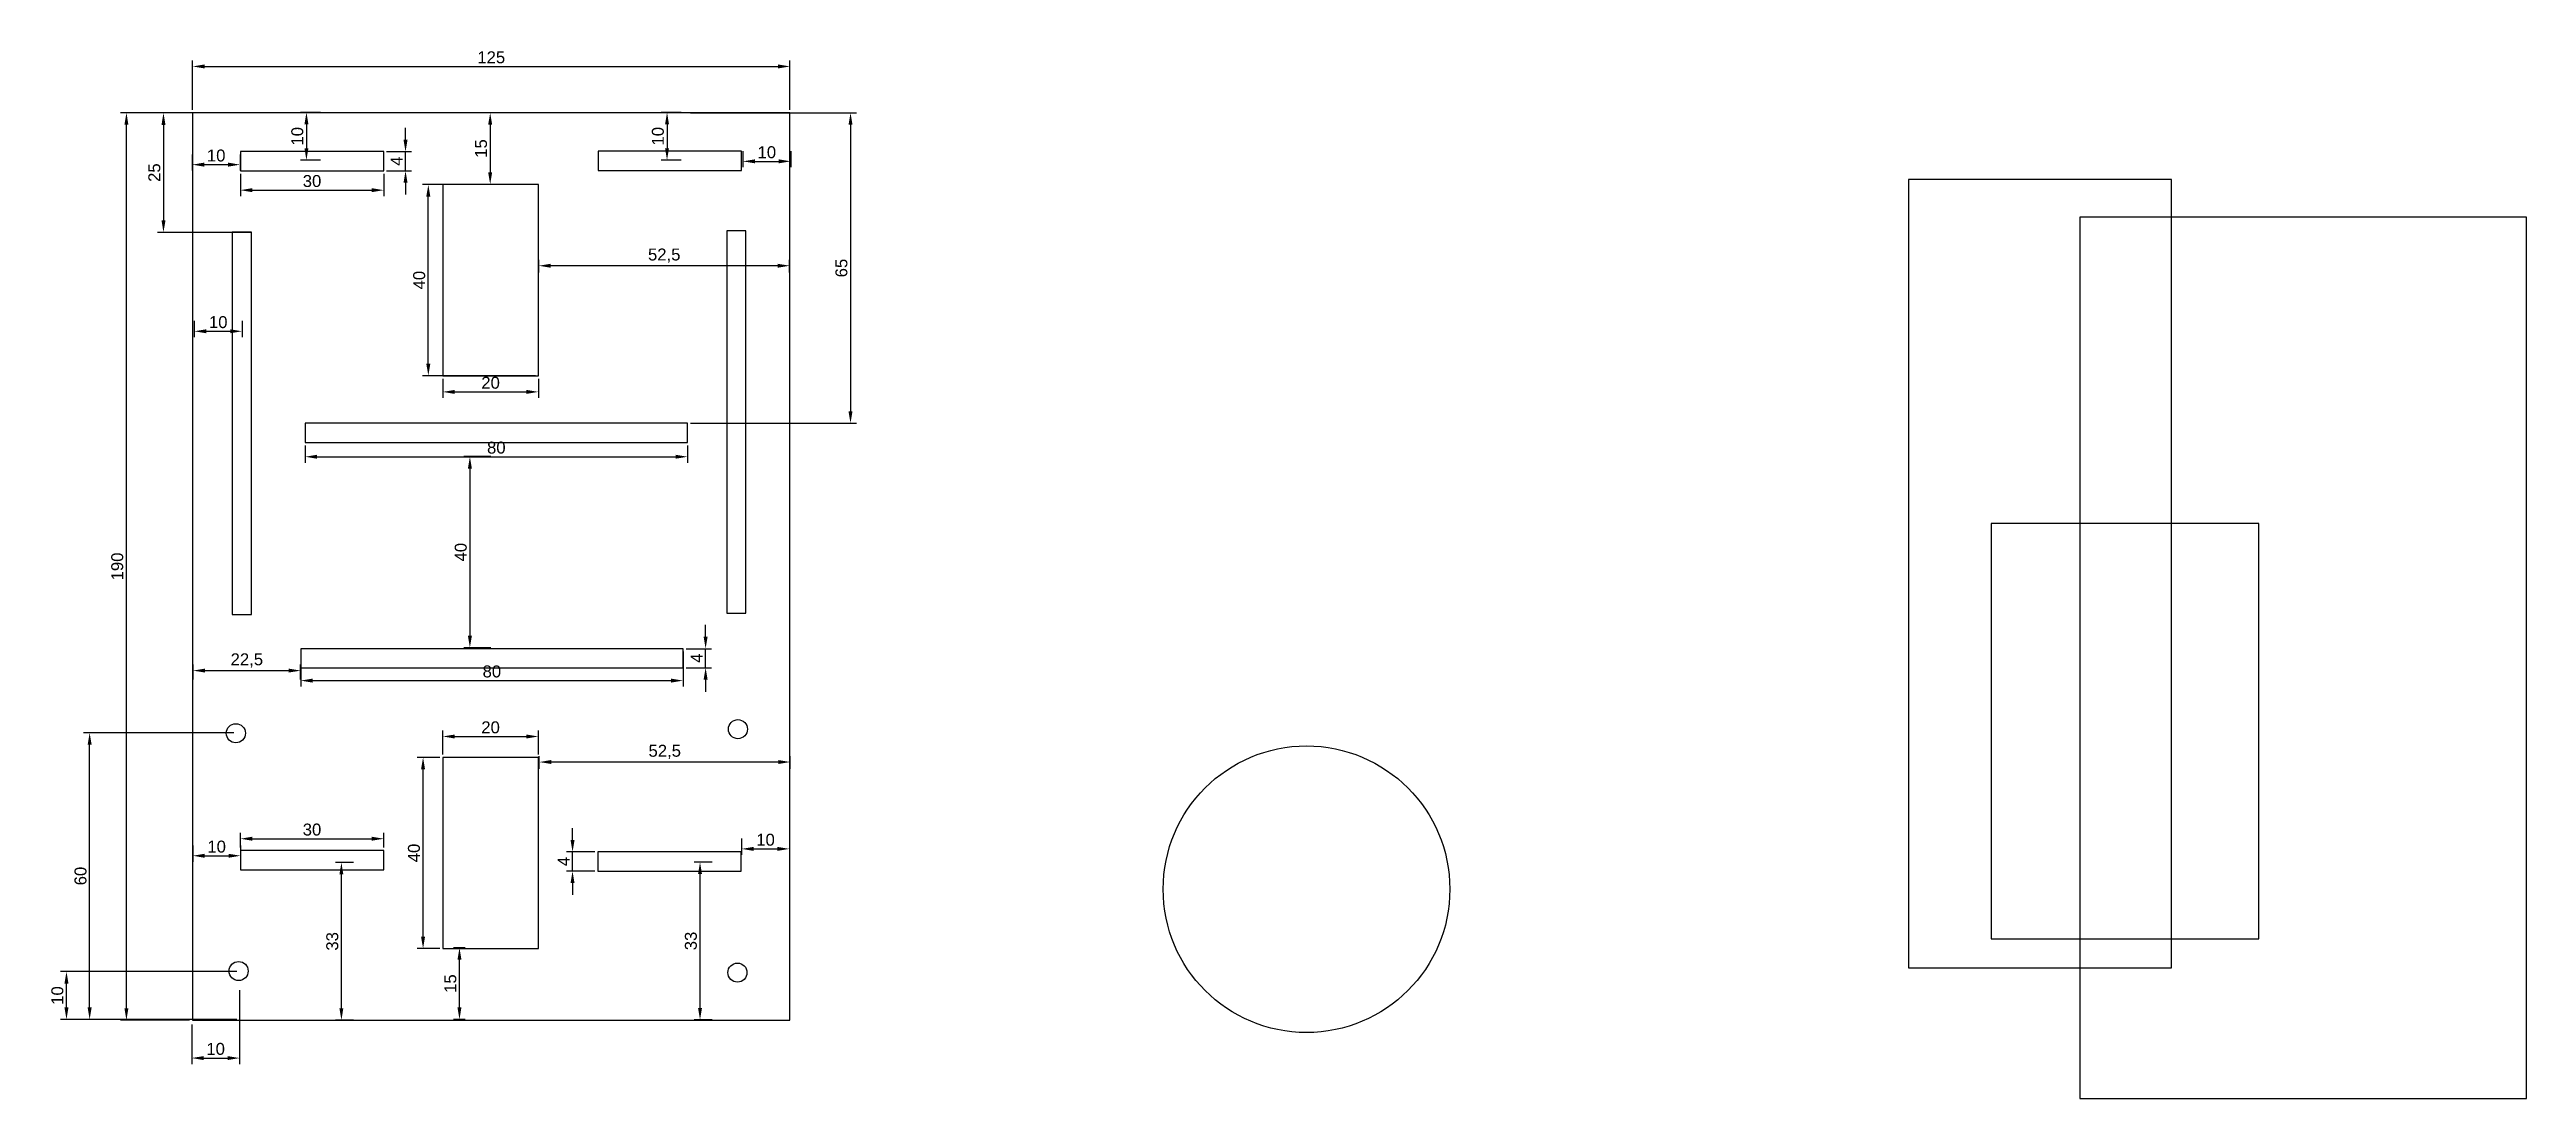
# Model space of a CAD drawing. Header units: millimetres. Extents: x -30 to 488, y -16 to 203.
import ezdxf

# ---------------------------------------------------------------- set-up
doc = ezdxf.new("R2010")
doc.units = ezdxf.units.MM
doc.styles.get("Standard").update_dxf_attribs({"font": 'arial.ttf'})
doc.dimstyles.new('ISO-25', dxfattribs={"dimtxt": 2.5, "dimasz": 2.5, "dimexe": 1.25, "dimexo": 0.625, "dimtad": 1, "dimtxsty": 'Standard', "dimcen": 2.5, "dimadec": 0, "dimazin": 0, "dimtfac": 1, "dimtmove": 0, "dimatfit": 3, "dimfxl": 1, "dimarcsym": 0})

# ---------------------------------------------------------------- blocks, each defined once
blk = doc.blocks.new('*D2')
at = {"color": 0, "lineweight": -2, "transparency": 16777216}
for p, q in [((0, 190.62), (0, 200.93)), ((2.5, 199.68), (122.5, 199.68)), ((125, 190.62), (125, 200.93))]:
    blk.add_line(p, q, dxfattribs=at)
at = {"color": 0, "transparency": 16777216}
for points in [[(2.5, 200.1), (2.5, 199.26), (0, 199.68)], [(122.5, 200.1), (122.5, 199.26), (125, 199.68)]]:
    blk.add_solid(points, dxfattribs=at)
at = {"layer": 'Defpoints', "color": 0, "transparency": 16777216}
for p in [(125, 199.68), (0, 190), (125, 190)]:
    blk.add_point(p, dxfattribs=at)
at = {"color": 0, "transparency": 16777216, "insert": (62.5, 201.58), "char_height": 2.5, "attachment_point": 5}
blk.add_mtext('125', dxfattribs=at)
blk = doc.blocks.new('*D3')
at = {"color": 0, "lineweight": -2, "transparency": 16777216}
for p, q in [((-0.62, 190), (-15.1, 190)), ((-13.85, 2.5), (-13.85, 187.5)), ((-0.62, 0), (-15.1, 0))]:
    blk.add_line(p, q, dxfattribs=at)
at = {"color": 0, "transparency": 16777216}
for points in [[(-14.27, 187.5), (-13.44, 187.5), (-13.85, 190)], [(-14.27, 2.5), (-13.44, 2.5), (-13.85, 0)]]:
    blk.add_solid(points, dxfattribs=at)
at = {"layer": 'Defpoints', "color": 0, "transparency": 16777216}
for p in [(-13.85, 190), (0, 190), (0, 0)]:
    blk.add_point(p, dxfattribs=at)
at = {"color": 0, "transparency": 16777216, "insert": (-15.76, 95), "char_height": 2.5, "attachment_point": 5, "rotation": 90}
blk.add_mtext('190', dxfattribs=at)
blk = doc.blocks.new('*D7')
at = {"color": 0, "lineweight": -2, "transparency": 16777216}
for p, q in [((26.78, 190.06), (22.57, 190.06)), ((23.82, 187.56), (23.82, 182.56)), ((26.78, 180.06), (22.57, 180.06))]:
    blk.add_line(p, q, dxfattribs=at)
at = {"color": 0, "transparency": 16777216}
for points in [[(23.41, 187.56), (24.24, 187.56), (23.82, 190.06)], [(23.41, 182.56), (24.24, 182.56), (23.82, 180.06)]]:
    blk.add_solid(points, dxfattribs=at)
at = {"layer": 'Defpoints', "color": 0, "transparency": 16777216}
for p in [(27.41, 190.06), (23.82, 180.06), (27.41, 180.06)]:
    blk.add_point(p, dxfattribs=at)
at = {"color": 0, "transparency": 16777216, "insert": (21.92, 185.06), "char_height": 2.5, "attachment_point": 5, "rotation": 90}
blk.add_mtext('10', dxfattribs=at)
blk = doc.blocks.new('*D9')
at = {"color": 0, "lineweight": -2, "transparency": 16777216}
for p, q in [((-0.07, 181.28), (-0.07, 177.87)), ((2.43, 179.12), (7.43, 179.12)), ((9.93, 181.28), (9.93, 177.87))]:
    blk.add_line(p, q, dxfattribs=at)
at = {"color": 0, "transparency": 16777216}
for points in [[(2.43, 179.54), (2.43, 178.7), (-0.07, 179.12)], [(7.43, 179.54), (7.43, 178.7), (9.93, 179.12)]]:
    blk.add_solid(points, dxfattribs=at)
at = {"layer": 'Defpoints', "color": 0, "transparency": 16777216}
for p in [(-0.07, 181.9), (9.93, 181.9), (9.93, 179.12)]:
    blk.add_point(p, dxfattribs=at)
at = {"color": 0, "transparency": 16777216, "insert": (4.93, 181.02), "char_height": 2.5, "attachment_point": 5}
blk.add_mtext('10', dxfattribs=at)
blk = doc.blocks.new('*D12')
at = {"color": 0, "lineweight": -2, "transparency": 16777216}
for p, q in [((9.99, 177.22), (9.99, 172.53)), ((39.99, 177.22), (39.99, 172.53)), ((12.49, 173.78), (37.49, 173.78))]:
    blk.add_line(p, q, dxfattribs=at)
at = {"color": 0, "transparency": 16777216}
for points in [[(12.49, 174.19), (12.49, 173.36), (9.99, 173.78)], [(37.49, 174.19), (37.49, 173.36), (39.99, 173.78)]]:
    blk.add_solid(points, dxfattribs=at)
at = {"layer": 'Defpoints', "color": 0, "transparency": 16777216}
for p in [(9.99, 177.84), (39.99, 177.84), (39.99, 173.78)]:
    blk.add_point(p, dxfattribs=at)
at = {"color": 0, "transparency": 16777216, "insert": (24.99, 175.68), "char_height": 2.5, "attachment_point": 5}
blk.add_mtext('30', dxfattribs=at)
blk = doc.blocks.new('*D14')
at = {"color": 0, "lineweight": -2, "transparency": 16777216}
for p, q in [((33.66, 33.02), (29.89, 33.02)), ((31.14, 2.52), (31.14, 30.52)), ((33.66, 0.02), (29.89, 0.02))]:
    blk.add_line(p, q, dxfattribs=at)
at = {"color": 0, "transparency": 16777216}
for points in [[(30.72, 30.52), (31.55, 30.52), (31.14, 33.02)], [(30.72, 2.52), (31.55, 2.52), (31.14, 0.02)]]:
    blk.add_solid(points, dxfattribs=at)
at = {"layer": 'Defpoints', "color": 0, "transparency": 16777216}
for p in [(31.14, 33.02), (34.29, 33.02), (34.29, 0.02)]:
    blk.add_point(p, dxfattribs=at)
at = {"color": 0, "transparency": 16777216, "insert": (29.24, 16.52), "char_height": 2.5, "attachment_point": 5, "rotation": 90}
blk.add_mtext('33', dxfattribs=at)
blk = doc.blocks.new('*D16')
at = {"color": 0, "lineweight": -2, "transparency": 16777216}
for p, q in [((0.03, 36.6), (0.03, 33.19)), ((10.03, 36.6), (10.03, 33.19)), ((2.53, 34.44), (7.53, 34.44))]:
    blk.add_line(p, q, dxfattribs=at)
at = {"color": 0, "transparency": 16777216}
for points in [[(2.53, 34.85), (2.53, 34.02), (0.03, 34.44)], [(7.53, 34.85), (7.53, 34.02), (10.03, 34.44)]]:
    blk.add_solid(points, dxfattribs=at)
at = {"layer": 'Defpoints', "color": 0, "transparency": 16777216}
for p in [(0.03, 37.22), (10.03, 37.22), (10.03, 34.44)]:
    blk.add_point(p, dxfattribs=at)
at = {"color": 0, "transparency": 16777216, "insert": (5.03, 36.34), "char_height": 2.5, "attachment_point": 5}
blk.add_mtext('10', dxfattribs=at)
blk = doc.blocks.new('*D18')
at = {"color": 0, "lineweight": -2, "transparency": 16777216}
for p, q in [((115.17, 181.97), (115.17, 178.56)), ((125.17, 181.97), (125.17, 178.56)), ((117.67, 179.81), (122.67, 179.81))]:
    blk.add_line(p, q, dxfattribs=at)
at = {"color": 0, "transparency": 16777216}
for points in [[(117.67, 180.23), (117.67, 179.4), (115.17, 179.81)], [(122.67, 180.23), (122.67, 179.4), (125.17, 179.81)]]:
    blk.add_solid(points, dxfattribs=at)
at = {"layer": 'Defpoints', "color": 0, "transparency": 16777216}
for p in [(115.17, 182.6), (125.17, 182.6), (125.17, 179.81)]:
    blk.add_point(p, dxfattribs=at)
at = {"color": 0, "transparency": 16777216, "insert": (120.17, 181.71), "char_height": 2.5, "attachment_point": 5}
blk.add_mtext('10', dxfattribs=at)
blk = doc.blocks.new('*D20')
at = {"color": 0, "lineweight": -2, "transparency": 16777216}
for p, q in [((102.24, 190.07), (98.04, 190.07)), ((99.29, 187.57), (99.29, 182.57)), ((102.24, 180.07), (98.04, 180.07))]:
    blk.add_line(p, q, dxfattribs=at)
at = {"color": 0, "transparency": 16777216}
for points in [[(98.87, 187.57), (99.7, 187.57), (99.29, 190.07)], [(98.87, 182.57), (99.7, 182.57), (99.29, 180.07)]]:
    blk.add_solid(points, dxfattribs=at)
at = {"layer": 'Defpoints', "color": 0, "transparency": 16777216}
for p in [(102.87, 190.07), (99.29, 180.07), (102.87, 180.07)]:
    blk.add_point(p, dxfattribs=at)
at = {"color": 0, "transparency": 16777216, "insert": (97.38, 185.07), "char_height": 2.5, "attachment_point": 5, "rotation": 90}
blk.add_mtext('10', dxfattribs=at)
blk = doc.blocks.new('*D22')
at = {"color": 0, "lineweight": -2, "transparency": 16777216}
for p, q in [((114.9, 38.04), (114.9, 34.63)), ((124.9, 38.04), (124.9, 34.63)), ((117.4, 35.88), (122.4, 35.88))]:
    blk.add_line(p, q, dxfattribs=at)
at = {"color": 0, "transparency": 16777216}
for points in [[(117.4, 36.29), (117.4, 35.46), (114.9, 35.88)], [(122.4, 36.29), (122.4, 35.46), (124.9, 35.88)]]:
    blk.add_solid(points, dxfattribs=at)
at = {"layer": 'Defpoints', "color": 0, "transparency": 16777216}
for p in [(114.9, 38.66), (124.9, 38.66), (124.9, 35.88)]:
    blk.add_point(p, dxfattribs=at)
at = {"color": 0, "transparency": 16777216, "insert": (119.9, 37.78), "char_height": 2.5, "attachment_point": 5}
blk.add_mtext('10', dxfattribs=at)
blk = doc.blocks.new('*D24')
at = {"color": 0, "lineweight": -2, "transparency": 16777216}
for p, q in [((108.72, 33.1), (104.94, 33.1)), ((106.19, 2.6), (106.19, 30.6)), ((108.72, 0.1), (104.94, 0.1))]:
    blk.add_line(p, q, dxfattribs=at)
at = {"color": 0, "transparency": 16777216}
for points in [[(105.78, 30.6), (106.61, 30.6), (106.19, 33.1)], [(105.78, 2.6), (106.61, 2.6), (106.19, 0.1)]]:
    blk.add_solid(points, dxfattribs=at)
at = {"layer": 'Defpoints', "color": 0, "transparency": 16777216}
for p in [(106.19, 33.1), (109.34, 33.1), (109.34, 0.1)]:
    blk.add_point(p, dxfattribs=at)
at = {"color": 0, "transparency": 16777216, "insert": (104.29, 16.6), "char_height": 2.5, "attachment_point": 5, "rotation": 90}
blk.add_mtext('33', dxfattribs=at)
blk = doc.blocks.new('*D25')
at = {"color": 0, "lineweight": -2, "transparency": 16777216}
for p, q in [((79.51, 37.73), (79.51, 40.23)), ((84.16, 35.23), (78.26, 35.23)), ((84.16, 31.23), (78.26, 31.23)), ((79.51, 31.23), (79.51, 35.23)), ((79.51, 28.73), (79.51, 26.23))]:
    blk.add_line(p, q, dxfattribs=at)
at = {"color": 0, "transparency": 16777216}
for points in [[(79.1, 37.73), (79.93, 37.73), (79.51, 35.23)], [(79.1, 28.73), (79.93, 28.73), (79.51, 31.23)]]:
    blk.add_solid(points, dxfattribs=at)
at = {"layer": 'Defpoints', "color": 0, "transparency": 16777216}
for p in [(79.51, 35.23), (84.79, 35.23), (84.79, 31.23)]:
    blk.add_point(p, dxfattribs=at)
at = {"color": 0, "transparency": 16777216, "insert": (77.64, 33.23), "char_height": 2.5, "attachment_point": 5, "rotation": 90}
blk.add_mtext('4', dxfattribs=at)
blk = doc.blocks.new('*D26')
at = {"color": 0, "lineweight": -2, "transparency": 16777216}
for p, q in [((44.56, 184.34), (44.56, 186.84)), ((40.61, 181.84), (45.81, 181.84)), ((44.56, 177.84), (44.56, 181.84)), ((40.61, 177.84), (45.81, 177.84)), ((44.56, 175.34), (44.56, 172.84))]:
    blk.add_line(p, q, dxfattribs=at)
at = {"color": 0, "transparency": 16777216}
for points in [[(44.14, 184.34), (44.98, 184.34), (44.56, 181.84)], [(44.14, 175.34), (44.98, 175.34), (44.56, 177.84)]]:
    blk.add_solid(points, dxfattribs=at)
at = {"layer": 'Defpoints', "color": 0, "transparency": 16777216}
for p in [(39.99, 181.84), (44.56, 181.84), (39.99, 177.84)]:
    blk.add_point(p, dxfattribs=at)
at = {"color": 0, "transparency": 16777216, "insert": (42.68, 179.84), "char_height": 2.5, "attachment_point": 5, "rotation": 90}
blk.add_mtext('4', dxfattribs=at)
blk = doc.blocks.new('*D27')
at = {"color": 0, "lineweight": -2, "transparency": 16777216}
for p, q in [((71.73, 174.94), (48.08, 174.94)), ((49.33, 137.44), (49.33, 172.44)), ((71.73, 134.94), (48.08, 134.94))]:
    blk.add_line(p, q, dxfattribs=at)
at = {"color": 0, "transparency": 16777216}
for points in [[(48.91, 172.44), (49.75, 172.44), (49.33, 174.94)], [(48.91, 137.44), (49.75, 137.44), (49.33, 134.94)]]:
    blk.add_solid(points, dxfattribs=at)
at = {"layer": 'Defpoints', "color": 0, "transparency": 16777216}
for p in [(49.33, 174.94), (72.36, 174.94), (72.36, 134.94)]:
    blk.add_point(p, dxfattribs=at)
at = {"color": 0, "transparency": 16777216, "insert": (47.43, 154.94), "char_height": 2.5, "attachment_point": 5, "rotation": 90}
blk.add_mtext('40', dxfattribs=at)
blk = doc.blocks.new('*D28')
at = {"color": 0, "lineweight": -2, "transparency": 16777216}
for p, q in [((52.36, 134.31), (52.36, 130.3)), ((54.86, 131.55), (69.86, 131.55)), ((72.36, 134.31), (72.36, 130.3))]:
    blk.add_line(p, q, dxfattribs=at)
at = {"color": 0, "transparency": 16777216}
for points in [[(54.86, 131.96), (54.86, 131.13), (52.36, 131.55)], [(69.86, 131.96), (69.86, 131.13), (72.36, 131.55)]]:
    blk.add_solid(points, dxfattribs=at)
at = {"layer": 'Defpoints', "color": 0, "transparency": 16777216}
for p in [(52.36, 134.94), (72.36, 134.94), (72.36, 131.55)]:
    blk.add_point(p, dxfattribs=at)
at = {"color": 0, "transparency": 16777216, "insert": (62.36, 133.45), "char_height": 2.5, "attachment_point": 5}
blk.add_mtext('20', dxfattribs=at)
blk = doc.blocks.new('*D29')
at = {"color": 0, "lineweight": -2, "transparency": 16777216}
for p, q in [((63.23, 190), (61.03, 190)), ((62.28, 187.5), (62.28, 177.5)), ((63.23, 175), (61.03, 175))]:
    blk.add_line(p, q, dxfattribs=at)
at = {"color": 0, "transparency": 16777216}
for points in [[(61.86, 187.5), (62.69, 187.5), (62.28, 190)], [(61.86, 177.5), (62.69, 177.5), (62.28, 175)]]:
    blk.add_solid(points, dxfattribs=at)
at = {"layer": 'Defpoints', "color": 0, "transparency": 16777216}
for p in [(63.86, 190), (62.28, 175), (63.86, 175)]:
    blk.add_point(p, dxfattribs=at)
at = {"color": 0, "transparency": 16777216, "insert": (60.37, 182.5), "char_height": 2.5, "attachment_point": 5, "rotation": 90}
blk.add_mtext('15', dxfattribs=at)
blk = doc.blocks.new('*D30')
at = {"color": 0, "lineweight": -2, "transparency": 16777216}
for p, q in [((52.36, 55.65), (52.36, 60.66)), ((54.86, 59.41), (69.86, 59.41)), ((72.36, 55.65), (72.36, 60.66))]:
    blk.add_line(p, q, dxfattribs=at)
at = {"color": 0, "transparency": 16777216}
for points in [[(54.86, 59.82), (54.86, 58.99), (52.36, 59.41)], [(69.86, 59.82), (69.86, 58.99), (72.36, 59.41)]]:
    blk.add_solid(points, dxfattribs=at)
at = {"layer": 'Defpoints', "color": 0, "transparency": 16777216}
for p in [(72.36, 59.41), (52.36, 55.02), (72.36, 55.02)]:
    blk.add_point(p, dxfattribs=at)
at = {"color": 0, "transparency": 16777216, "insert": (62.36, 61.31), "char_height": 2.5, "attachment_point": 5}
blk.add_mtext('20', dxfattribs=at)
blk = doc.blocks.new('*D31')
at = {"color": 0, "lineweight": -2, "transparency": 16777216}
for p, q in [((51.73, 55.02), (46.98, 55.02)), ((48.23, 17.52), (48.23, 52.52)), ((51.73, 15.02), (46.98, 15.02))]:
    blk.add_line(p, q, dxfattribs=at)
at = {"color": 0, "transparency": 16777216}
for points in [[(47.81, 52.52), (48.65, 52.52), (48.23, 55.02)], [(47.81, 17.52), (48.65, 17.52), (48.23, 15.02)]]:
    blk.add_solid(points, dxfattribs=at)
at = {"layer": 'Defpoints', "color": 0, "transparency": 16777216}
for p in [(48.23, 55.02), (52.36, 55.02), (52.36, 15.02)]:
    blk.add_point(p, dxfattribs=at)
at = {"color": 0, "transparency": 16777216, "insert": (46.33, 35.02), "char_height": 2.5, "attachment_point": 5, "rotation": 90}
blk.add_mtext('40', dxfattribs=at)
blk = doc.blocks.new('*D32')
at = {"color": 0, "lineweight": -2, "transparency": 16777216}
for p, q in [((57.04, 15.18), (54.6, 15.18)), ((55.85, 2.68), (55.85, 12.68)), ((57.04, 0.18), (54.6, 0.18))]:
    blk.add_line(p, q, dxfattribs=at)
at = {"color": 0, "transparency": 16777216}
for points in [[(55.43, 12.68), (56.26, 12.68), (55.85, 15.18)], [(55.43, 2.68), (56.26, 2.68), (55.85, 0.18)]]:
    blk.add_solid(points, dxfattribs=at)
at = {"layer": 'Defpoints', "color": 0, "transparency": 16777216}
for p in [(55.85, 15.18), (57.66, 15.18), (57.66, 0.18)]:
    blk.add_point(p, dxfattribs=at)
at = {"color": 0, "transparency": 16777216, "insert": (53.95, 7.68), "char_height": 2.5, "attachment_point": 5, "rotation": 90}
blk.add_mtext('15', dxfattribs=at)
blk = doc.blocks.new('*D36')
at = {"color": 0, "lineweight": -2, "transparency": 16777216}
for p, q in [((72.56, 52.64), (72.56, 55.31)), ((122.56, 54.06), (75.06, 54.06)), ((125.06, 52.64), (125.06, 55.31))]:
    blk.add_line(p, q, dxfattribs=at)
at = {"color": 0, "transparency": 16777216}
for points in [[(75.06, 54.48), (75.06, 53.65), (72.56, 54.06)], [(122.56, 54.48), (122.56, 53.65), (125.06, 54.06)]]:
    blk.add_solid(points, dxfattribs=at)
at = {"layer": 'Defpoints', "color": 0, "transparency": 16777216}
for p in [(72.56, 54.06), (72.56, 52.01), (125.06, 52.01)]:
    blk.add_point(p, dxfattribs=at)
at = {"color": 0, "transparency": 16777216, "insert": (98.81, 56.19), "char_height": 2.5, "attachment_point": 5}
blk.add_mtext('52,5', dxfattribs=at)
blk = doc.blocks.new('*D38')
at = {"color": 0, "lineweight": -2, "transparency": 16777216}
for p, q in [((72.45, 156.53), (72.45, 159.21)), ((122.45, 157.96), (74.95, 157.96)), ((124.95, 156.53), (124.95, 159.21))]:
    blk.add_line(p, q, dxfattribs=at)
at = {"color": 0, "transparency": 16777216}
for points in [[(74.95, 158.37), (74.95, 157.54), (72.45, 157.96)], [(122.45, 158.37), (122.45, 157.54), (124.95, 157.96)]]:
    blk.add_solid(points, dxfattribs=at)
at = {"layer": 'Defpoints', "color": 0, "transparency": 16777216}
for p in [(72.45, 157.96), (72.45, 155.9), (124.95, 155.9)]:
    blk.add_point(p, dxfattribs=at)
at = {"color": 0, "transparency": 16777216, "insert": (98.7, 160.08), "char_height": 2.5, "attachment_point": 5}
blk.add_mtext('52,5', dxfattribs=at)
blk = doc.blocks.new('*D41')
at = {"color": 0, "lineweight": -2, "transparency": 16777216}
for p, q in [((0.1, 71.36), (0.1, 74.45)), ((2.6, 73.2), (20.1, 73.2)), ((22.6, 71.36), (22.6, 74.45))]:
    blk.add_line(p, q, dxfattribs=at)
at = {"color": 0, "transparency": 16777216}
for points in [[(2.6, 73.62), (2.6, 72.79), (0.1, 73.2)], [(20.1, 73.62), (20.1, 72.79), (22.6, 73.2)]]:
    blk.add_solid(points, dxfattribs=at)
at = {"layer": 'Defpoints', "color": 0, "transparency": 16777216}
for p in [(22.6, 73.2), (0.1, 70.74), (22.6, 70.74)]:
    blk.add_point(p, dxfattribs=at)
at = {"color": 0, "transparency": 16777216, "insert": (11.35, 75.33), "char_height": 2.5, "attachment_point": 5}
blk.add_mtext('22,5', dxfattribs=at)
blk = doc.blocks.new('*D42')
at = {"color": 0, "lineweight": -2, "transparency": 16777216}
for p, q in [((22.63, 77.17), (22.63, 69.86)), ((102.63, 77.17), (102.63, 69.86)), ((25.13, 71.11), (100.13, 71.11))]:
    blk.add_line(p, q, dxfattribs=at)
at = {"color": 0, "transparency": 16777216}
for points in [[(25.13, 71.52), (25.13, 70.69), (22.63, 71.11)], [(100.13, 71.52), (100.13, 70.69), (102.63, 71.11)]]:
    blk.add_solid(points, dxfattribs=at)
at = {"layer": 'Defpoints', "color": 0, "transparency": 16777216}
for p in [(22.63, 77.79), (102.63, 77.79), (102.63, 71.11)]:
    blk.add_point(p, dxfattribs=at)
at = {"color": 0, "transparency": 16777216, "insert": (62.63, 73.01), "char_height": 2.5, "attachment_point": 5}
blk.add_mtext('80', dxfattribs=at)
blk = doc.blocks.new('*D43')
at = {"color": 0, "lineweight": -2, "transparency": 16777216}
for p, q in [((103.26, 77.79), (108.61, 77.79)), ((107.36, 80.29), (107.36, 82.79)), ((107.36, 73.79), (107.36, 77.79)), ((103.26, 73.79), (108.61, 73.79)), ((107.36, 71.29), (107.36, 68.79))]:
    blk.add_line(p, q, dxfattribs=at)
at = {"color": 0, "transparency": 16777216}
for points in [[(106.94, 80.29), (107.78, 80.29), (107.36, 77.79)], [(106.94, 71.29), (107.78, 71.29), (107.36, 73.79)]]:
    blk.add_solid(points, dxfattribs=at)
at = {"layer": 'Defpoints', "color": 0, "transparency": 16777216}
for p in [(102.63, 77.79), (107.36, 77.79), (102.63, 73.79)]:
    blk.add_point(p, dxfattribs=at)
at = {"color": 0, "transparency": 16777216, "insert": (105.49, 75.79), "char_height": 2.5, "attachment_point": 5, "rotation": 90}
blk.add_mtext('4', dxfattribs=at)
blk = doc.blocks.new('*D46')
at = {"color": 0, "lineweight": -2, "transparency": 16777216}
for p, q in [((0.36, 146.4), (0.36, 142.99)), ((10.36, 146.4), (10.36, 142.99)), ((2.86, 144.24), (7.86, 144.24))]:
    blk.add_line(p, q, dxfattribs=at)
at = {"color": 0, "transparency": 16777216}
for points in [[(2.86, 144.65), (2.86, 143.82), (0.36, 144.24)], [(7.86, 144.65), (7.86, 143.82), (10.36, 144.24)]]:
    blk.add_solid(points, dxfattribs=at)
at = {"layer": 'Defpoints', "color": 0, "transparency": 16777216}
for p in [(0.36, 147.02), (10.36, 147.02), (10.36, 144.24)]:
    blk.add_point(p, dxfattribs=at)
at = {"color": 0, "transparency": 16777216, "insert": (5.36, 146.14), "char_height": 2.5, "attachment_point": 5}
blk.add_mtext('10', dxfattribs=at)
blk = doc.blocks.new('*D48')
at = {"color": 0, "lineweight": -2, "transparency": 16777216}
for p, q in [((12.25, 189.95), (-7.35, 189.95)), ((-6.1, 187.45), (-6.1, 167.45)), ((12.25, 164.95), (-7.35, 164.95))]:
    blk.add_line(p, q, dxfattribs=at)
at = {"color": 0, "transparency": 16777216}
for points in [[(-6.51, 187.45), (-5.68, 187.45), (-6.1, 189.95)], [(-6.51, 167.45), (-5.68, 167.45), (-6.1, 164.95)]]:
    blk.add_solid(points, dxfattribs=at)
at = {"layer": 'Defpoints', "color": 0, "transparency": 16777216}
for p in [(12.87, 189.95), (-6.1, 164.95), (12.87, 164.95)]:
    blk.add_point(p, dxfattribs=at)
at = {"color": 0, "transparency": 16777216, "insert": (-8, 177.45), "char_height": 2.5, "attachment_point": 5, "rotation": 90}
blk.add_mtext('25', dxfattribs=at)
blk = doc.blocks.new('*D51')
at = {"color": 0, "lineweight": -2, "transparency": 16777216}
for p, q in [((23.56, 120.35), (23.56, 116.72)), ((103.56, 120.35), (103.56, 116.72)), ((26.06, 117.97), (101.06, 117.97))]:
    blk.add_line(p, q, dxfattribs=at)
at = {"color": 0, "transparency": 16777216}
for points in [[(26.06, 118.39), (26.06, 117.56), (23.56, 117.97)], [(101.06, 118.39), (101.06, 117.56), (103.56, 117.97)]]:
    blk.add_solid(points, dxfattribs=at)
at = {"layer": 'Defpoints', "color": 0, "transparency": 16777216}
for p in [(23.56, 120.98), (103.56, 120.98), (103.56, 117.97)]:
    blk.add_point(p, dxfattribs=at)
at = {"color": 0, "transparency": 16777216, "insert": (63.56, 119.87), "char_height": 2.5, "attachment_point": 5}
blk.add_mtext('80', dxfattribs=at)
blk = doc.blocks.new('*D52')
at = {"color": 0, "lineweight": -2, "transparency": 16777216}
for p, q in [((104.19, 189.97), (138.94, 189.97)), ((137.69, 187.47), (137.69, 127.47)), ((104.19, 124.97), (138.94, 124.97))]:
    blk.add_line(p, q, dxfattribs=at)
at = {"color": 0, "transparency": 16777216}
for points in [[(137.27, 187.47), (138.1, 187.47), (137.69, 189.97)], [(137.27, 127.47), (138.1, 127.47), (137.69, 124.97)]]:
    blk.add_solid(points, dxfattribs=at)
at = {"layer": 'Defpoints', "color": 0, "transparency": 16777216}
for p in [(103.57, 189.97), (103.57, 124.97), (137.69, 124.97)]:
    blk.add_point(p, dxfattribs=at)
at = {"color": 0, "transparency": 16777216, "insert": (135.79, 157.47), "char_height": 2.5, "attachment_point": 5, "rotation": 90}
blk.add_mtext('65', dxfattribs=at)
blk = doc.blocks.new('*D53')
at = {"color": 0, "lineweight": -2, "transparency": 16777216}
for p, q in [((62.43, 117.99), (56.78, 117.99)), ((58.03, 115.49), (58.03, 80.49)), ((62.43, 77.99), (56.78, 77.99))]:
    blk.add_line(p, q, dxfattribs=at)
at = {"color": 0, "transparency": 16777216}
for points in [[(57.61, 115.49), (58.45, 115.49), (58.03, 117.99)], [(57.61, 80.49), (58.45, 80.49), (58.03, 77.99)]]:
    blk.add_solid(points, dxfattribs=at)
at = {"layer": 'Defpoints', "color": 0, "transparency": 16777216}
for p in [(63.06, 117.99), (58.03, 77.99), (63.06, 77.99)]:
    blk.add_point(p, dxfattribs=at)
at = {"color": 0, "transparency": 16777216, "insert": (56.13, 97.99), "char_height": 2.5, "attachment_point": 5, "rotation": 90}
blk.add_mtext('40', dxfattribs=at)
blk = doc.blocks.new('*D54')
at = {"color": 0, "lineweight": -2, "transparency": 16777216}
for p, q in [((9.99, 36.14), (9.99, 39.25)), ((12.49, 38), (37.49, 38)), ((39.99, 36.14), (39.99, 39.25))]:
    blk.add_line(p, q, dxfattribs=at)
at = {"color": 0, "transparency": 16777216}
for points in [[(12.49, 38.42), (12.49, 37.59), (9.99, 38)], [(37.49, 38.42), (37.49, 37.59), (39.99, 38)]]:
    blk.add_solid(points, dxfattribs=at)
at = {"layer": 'Defpoints', "color": 0, "transparency": 16777216}
for p in [(39.99, 38), (9.99, 35.51), (39.99, 35.51)]:
    blk.add_point(p, dxfattribs=at)
at = {"color": 0, "transparency": 16777216, "insert": (24.99, 39.91), "char_height": 2.5, "attachment_point": 5}
blk.add_mtext('30', dxfattribs=at)
blk = doc.blocks.new('*D61')
at = {"color": 0, "lineweight": -2, "transparency": 16777216}
for p, q in [((9.82, 6.28), (9.82, -9.16)), ((-0.18, -0.89), (-0.18, -9.16)), ((2.32, -7.91), (7.32, -7.91))]:
    blk.add_line(p, q, dxfattribs=at)
at = {"color": 0, "transparency": 16777216}
for points in [[(2.32, -7.5), (2.32, -8.33), (-0.18, -7.91)], [(7.32, -7.5), (7.32, -8.33), (9.82, -7.91)]]:
    blk.add_solid(points, dxfattribs=at)
at = {"layer": 'Defpoints', "color": 0, "transparency": 16777216}
for p in [(9.82, 6.91), (-0.18, -0.26), (9.82, -7.91)]:
    blk.add_point(p, dxfattribs=at)
at = {"color": 0, "transparency": 16777216, "insert": (4.82, -6.01), "char_height": 2.5, "attachment_point": 5}
blk.add_mtext('10', dxfattribs=at)
blk = doc.blocks.new('*D62')
at = {"color": 0, "lineweight": -2, "transparency": 16777216}
for p, q in [((9.28, 10.18), (-27.65, 10.18)), ((-26.4, 2.68), (-26.4, 7.68)), ((9.28, 0.18), (-27.65, 0.18))]:
    blk.add_line(p, q, dxfattribs=at)
at = {"color": 0, "transparency": 16777216}
for points in [[(-26.82, 7.68), (-25.98, 7.68), (-26.4, 10.18)], [(-26.82, 2.68), (-25.98, 2.68), (-26.4, 0.18)]]:
    blk.add_solid(points, dxfattribs=at)
at = {"layer": 'Defpoints', "color": 0, "transparency": 16777216}
for p in [(-26.4, 10.18), (9.91, 10.18), (9.91, 0.18)]:
    blk.add_point(p, dxfattribs=at)
at = {"color": 0, "transparency": 16777216, "insert": (-28.3, 5.18), "char_height": 2.5, "attachment_point": 5, "rotation": 90}
blk.add_mtext('10', dxfattribs=at)
blk = doc.blocks.new('*D63')
at = {"color": 0, "lineweight": -2, "transparency": 16777216}
for p, q in [((8.64, 60.19), (-22.8, 60.19)), ((-21.55, 2.69), (-21.55, 57.69)), ((-0.39, 0.19), (-22.8, 0.19))]:
    blk.add_line(p, q, dxfattribs=at)
at = {"color": 0, "transparency": 16777216}
for points in [[(-21.97, 57.69), (-21.13, 57.69), (-21.55, 60.19)], [(-21.97, 2.69), (-21.13, 2.69), (-21.55, 0.19)]]:
    blk.add_solid(points, dxfattribs=at)
at = {"layer": 'Defpoints', "color": 0, "transparency": 16777216}
for p in [(-21.55, 60.19), (9.27, 60.19), (0.24, 0.19)]:
    blk.add_point(p, dxfattribs=at)
at = {"color": 0, "transparency": 16777216, "insert": (-23.45, 30.19), "char_height": 2.5, "attachment_point": 5, "rotation": 90}
blk.add_mtext('60', dxfattribs=at)

msp = doc.modelspace()

# ---------------------------------------------------------------- linework, layer by layer
for points in [[(0, 0), (125, 0), (125, 190), (0, 190)], [(9.99, 177.844), (39.99, 177.844), (39.99, 181.844), (9.99, 181.844)], [(84.882, 177.917), (114.882, 177.917), (114.882, 181.917), (84.882, 181.917)], [(52.355, 134.938), (72.355, 134.938), (72.355, 174.938), (52.355, 174.938)], [(359.128, 10.983), (414.128, 10.983), (414.128, 175.983), (359.128, 175.983)], [(394.932, -16.372), (488.432, -16.372), (488.432, 168.128), (394.932, 168.128)], [(12.303, 84.952), (12.303, 164.952), (8.303, 164.952), (8.303, 84.952)], [(115.781, 85.247), (115.781, 165.247), (111.781, 165.247), (111.781, 85.247)], [(23.562, 120.977), (103.562, 120.977), (103.562, 124.977), (23.562, 124.977)], [(432.417, 17.027), (432.417, 104.027), (376.417, 104.027), (376.417, 17.027)], [(22.635, 73.793), (102.635, 73.793), (102.635, 77.793), (22.635, 77.793)], [(52.358, 15.021), (72.358, 15.021), (72.358, 55.021), (52.358, 55.021)], [(9.991, 31.51), (39.991, 31.51), (39.991, 35.51), (9.991, 35.51)], [(84.786, 31.23), (114.786, 31.23), (114.786, 35.23), (84.786, 35.23)]]:
    msp.add_lwpolyline(points, close=True)
for centre, radius in [((114.128, 60.94), 2), ((9.054, 60.087), 2), ((233.117, 27.433), 30), ((9.632, 10.306), 2), ((114.022, 9.981), 2)]:
    msp.add_circle(centre, radius)

# ---------------------------------------------------------------- dimensions: what is measured, and where the dimension line sits
for base, p1, p2, picture, middle in [((125, 199.681), (0, 190), (125, 190), '*D2', (62.5, 201.582)), ((9.932, 179.119), (-0.068, 181.904), (9.932, 181.904), '*D9', (4.932, 181.02)), ((125.168, 179.813), (115.168, 182.599), (125.168, 182.599), '*D18', (120.168, 181.715)), ((39.99, 173.776), (9.99, 177.844), (39.99, 177.844), '*D12', (24.99, 175.679)), ((72.448, 157.956), (124.948, 155.904), (72.448, 155.904), '*D38', (98.698, 160.083)), ((10.362, 144.237), (0.362, 147.023), (10.362, 147.023), '*D46', (5.362, 146.138)), ((103.562, 117.972), (23.562, 120.977), (103.562, 120.977), '*D51', (63.562, 119.874)), ((22.599, 73.202), (0.099, 70.738), (22.599, 70.738), '*D41', (11.349, 75.33)), ((72.358, 59.407), (52.358, 55.021), (72.358, 55.021), '*D30', (62.358, 61.309)), ((72.564, 54.064), (125.064, 52.012), (72.564, 52.012), '*D36', (98.814, 56.192)), ((39.991, 38.005), (9.991, 35.51), (39.991, 35.51), '*D54', (24.991, 39.907)), ((10.033, 34.435), (0.033, 37.221), (10.033, 37.221), '*D16', (5.033, 36.337)), ((124.897, 35.877), (114.897, 38.663), (124.897, 38.663), '*D22', (119.897, 37.779)), ((9.823, -7.914), (-0.177, -0.263), (9.823, 6.907), '*D61', (4.823, -6.013))]:
    dim = msp.add_linear_dim(base=base, p1=p1, p2=p2, dimstyle='ISO-25')
    dim.commit()
    dim.dimension.update_dxf_attribs({"geometry": picture, "text_midpoint": middle})
for base, p1, p2, angle, picture, middle in [((-13.854, 190), (0, 0), (0, 190), 270, '*D3', (-15.755, 95)), ((-6.097, 164.95), (12.872, 189.95), (12.872, 164.95), 90, '*D48', (-7.998, 177.45)), ((23.822, 180.063), (27.405, 190.063), (27.405, 180.063), 90, '*D7', (21.92, 185.063)), ((44.559, 181.844), (39.99, 177.844), (39.99, 181.844), 270, '*D26', (42.684, 179.844)), ((62.276, 174.995), (63.858, 189.995), (63.858, 174.995), 90, '*D29', (60.375, 182.495)), ((99.286, 180.068), (102.87, 190.068), (102.87, 180.068), 90, '*D20', (97.385, 185.068)), ((137.688, 124.973), (103.567, 189.973), (103.567, 124.973), 90, '*D52', (135.786, 157.473)), ((58.03, 77.985), (63.058, 117.985), (63.058, 77.985), 90, '*D53', (56.129, 97.985)), ((107.361, 77.793), (102.635, 73.793), (102.635, 77.793), 270, '*D43', (105.486, 75.793)), ((-21.549, 60.188), (0.236, 0.188), (9.269, 60.188), 90, '*D63', (-23.45, 30.188)), ((48.23, 55.021), (52.358, 15.021), (52.358, 55.021), 270, '*D31', (46.328, 35.021)), ((79.512, 35.23), (84.786, 31.23), (84.786, 35.23), 270, '*D25', (77.637, 33.23)), ((31.138, 33.023), (34.286, 0.023), (34.286, 33.023), 90, '*D14', (29.236, 16.523)), ((106.192, 33.103), (109.34, 0.103), (109.34, 33.103), 90, '*D24', (104.29, 16.603)), ((55.848, 15.181), (57.662, 0.181), (57.662, 15.181), 90, '*D32', (53.947, 7.681)), ((-26.4, 10.182), (9.91, 0.182), (9.91, 10.182), 90, '*D62', (-28.302, 5.182))]:
    dim = msp.add_linear_dim(base=base, p1=p1, p2=p2, angle=angle, dimstyle='ISO-25')
    dim.commit()
    dim.dimension.update_dxf_attribs({"geometry": picture, "text_midpoint": middle})
dim = msp.add_linear_dim(base=(49.33, 174.938), p1=(72.355, 134.938), p2=(72.355, 174.938), angle=270, dimstyle='ISO-25')
dim.commit()
dim.dimension.update_dxf_attribs({"geometry": '*D27', "text_midpoint": (49.33, 154.938), "dimtype": 160})
for base, p1, p2, picture, middle in [((72.355, 131.548), (52.355, 134.938), (72.355, 134.938), '*D28', (62.355, 131.548)), ((102.635, 71.106), (22.635, 77.793), (102.635, 77.793), '*D42', (62.635, 71.106))]:
    dim = msp.add_linear_dim(base=base, p1=p1, p2=p2, dimstyle='ISO-25')
    dim.commit()
    dim.dimension.update_dxf_attribs({"geometry": picture, "text_midpoint": middle, "dimtype": 160})

doc.saveas('drawing.dxf')
